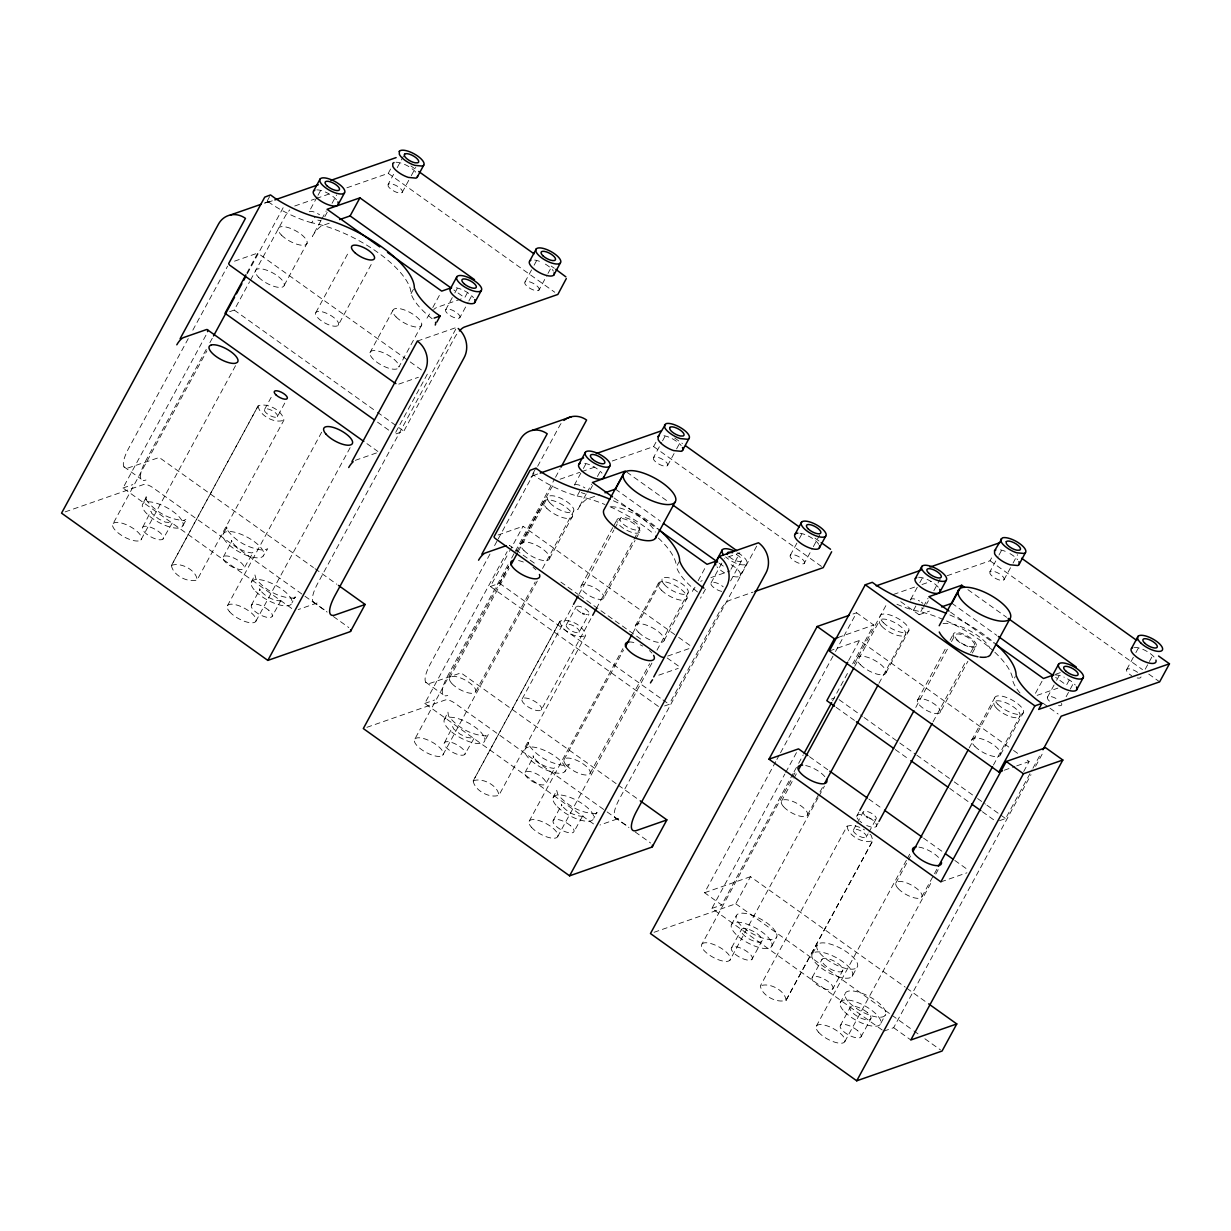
<?xml version="1.0" encoding="UTF-8"?>
<svg xmlns="http://www.w3.org/2000/svg" width="1231" height="1231" viewBox="0 0 1231 1231"><rect width="100%" height="100%" fill="white"/><g stroke="black" fill="none" stroke-linecap="round" stroke-linejoin="round"><path stroke-width="0.75" stroke-dasharray="5 3.75" d="M145.935 499.848L146.166 496.57M171.432 565.521C172.925 575.292 187.928 583.094 197.129 579.909L283.915 420.125C282.361 410.323 267.466 402.583 258.218 405.738L171.432 565.521L258.218 405.738M258.064 405.968C259.556 415.693 274.898 423.956 283.915 420.125M473.196 780.931C474.689 790.702 489.692 798.519 498.894 795.318L585.679 635.535C584.125 625.748 569.214 617.962 559.982 621.163L473.196 780.931L559.982 621.163M859.853 827.37L852.668 825.124L847.128 826.139L760.343 985.923C761.897 995.725 776.792 1003.465 786.04 1000.311L872.825 840.527L871.302 835.557M786.04 1000.311C785.286 990.509 769.267 982.061 760.343 985.923M388.134 184.373L388.15 186.112A8.109 2.985 28.5 0 0 398.813 192.928L401.46 192.898A8.109 2.985 28.5 0 0 397.921 186.558A8.109 2.985 28.5 0 0 388.134 184.373L393.581 174.34M653.476 457.578L653.492 459.301A8.109 2.985 28.5 0 0 664.155 466.118L666.802 466.103A8.109 2.985 28.5 0 0 663.263 459.763A8.109 2.985 28.5 0 0 653.476 457.578L661.647 442.529M989.924 571.769L989.939 573.492A8.109 2.985 28.5 0 0 1000.603 580.309L1003.25 580.293A8.109 2.985 28.5 0 0 999.695 573.954A8.109 2.985 28.5 0 0 989.924 571.769L998.095 556.72M171.555 565.414C180.465 561.828 196.452 570.091 197.129 579.909M473.304 780.839C482.275 777.223 498.124 785.547 498.894 795.318M847.128 826.139C847.897 835.911 863.747 844.235 872.702 840.619M146.104 497.462L142.534 504.325M188.251 338.602L128.716 448.238A29.467 8.694 -54.5 0 0 128.778 467.734L159.245 457.486L313.443 567.553M192.821 330.17L227.627 266.081M267.25 200.945L270.528 194.929M291.762 608.499L122.992 488.015L206.346 334.493M246.816 273.144L257.71 253.078L408.646 360.821M206.239 349.404L145.904 460.502A29.467 8.694 -54.5 0 0 145.966 480.013M209.886 342.664L212.64 337.617M247.369 273.651L284.838 204.623M235.521 365.699L140.919 539.947L139.303 540.794A16.203 5.97 28.5 0 1 120.9 534.946A16.203 5.97 28.5 0 1 113.221 523.421L206.916 350.85M229.628 311.674L234.213 310.074L249.601 281.745M250.509 280.083L284.884 216.764A11.048 3.262 -54.5 0 1 289.793 209.87M317.106 196.96L308.935 212.009A8.109 2.985 28.5 0 1 319.568 214.763M318.013 195.283L321.645 188.589M142.873 526.991L150.905 511.234L151.936 513.589L158.599 518.913L165.339 522.129L172.371 522.775L162.954 539.07A11.787 4.339 28.5 0 1 145.043 532.7A11.787 4.339 28.5 0 1 150.751 527.314A11.787 4.339 28.5 0 1 162.954 539.07M432.173 318.752A58.349 21.481 28.5 0 1 411.046 293.64A73.675 27.128 28.5 0 0 311.797 222.796L315.074 216.779M284.253 285.269L307.135 243.123M320.86 220.795L312.382 236.398A11.048 3.262 -54.5 0 1 322.214 225.642L329.185 223.211M321.753 219.149L326.2 210.947M324.799 216.702L327.523 211.686M332.062 203.315L336.602 194.96M182.927 525.622L186.727 518.882L183.727 520.544L184.512 520.498C169.463 519.805 156.091 512.358 146.689 500.555L145.812 498.155L145.997 498.986M346.88 187.804L388.242 173.371L390.966 168.355M315.921 312.382L349.189 251.124M264.603 409.4L272.636 394.612M397.213 167.647L403.568 155.952M277.375 416.709A7.371 2.708 28.5 0 0 269.266 409.338A7.371 2.708 28.5 0 0 266.342 413.093A7.371 2.708 28.5 0 0 277.375 416.709L285.392 401.921M402.183 192.421L410.354 177.372M411.262 175.694L415.801 167.324M223.627 533.331L227.212 526.468L226.535 528.607L226.396 526.868L227.15 529.745L226.735 529.053C235.213 541.471 248.847 548.503 263.803 550.288L267.727 548.718L263.203 556.012A22.835 8.402 28.5 0 1 228.981 544.81A22.835 8.402 28.5 0 1 238.06 533.192A22.835 8.402 28.5 0 1 263.203 556.012M338.233 325.23A12.895 4.739 28.5 0 0 324.122 312.351A12.895 4.739 28.5 0 0 318.891 318.844A12.895 4.739 28.5 0 0 338.233 325.23L372.393 262.311M223.38 556.904L231.874 541.009L231.536 542.117L231.397 540.378L231.813 541.948L231.413 541.24C236.29 548.195 243.399 551.873 251.924 552.934L253.263 552.257L243.846 568.568A11.787 4.339 28.5 0 1 226.196 562.844A11.787 4.339 28.5 0 1 230.797 556.797A11.787 4.339 28.5 0 1 243.846 568.568M227.412 605.775L322.03 431.512M369.931 352.728L392.812 310.581M251.232 582.509L254.879 574.769L256.048 579.047C265.419 590.157 278.837 598.02 294.163 598.112L292.593 598.435L295.194 597.42L293.963 598.666L295.225 596.85L291.947 602.867M411.046 293.64L414.324 287.623M251.401 605.19L259.879 589.295L259.741 590.511L259.618 588.803L260.249 590.449L259.849 589.787C265.173 596.481 272.174 600.343 280.699 600.928L279.914 600.974L281.545 600.543L280.037 601.374L280.883 600.543L272.174 616.316M255.91 621.224L350.527 446.961M421.741 324.938L398.859 367.069A16.203 5.97 28.5 0 0 379.563 351.435A16.203 5.97 28.5 0 0 374.024 359.883A16.203 5.97 28.5 0 0 397.998 368.377M432.789 307.535L440.806 292.747M445.745 309.673L453.916 294.609M454.824 292.947L458.455 286.254M467.38 292.793L464.718 297.717L453.87 289.977M427.326 374.162L394.628 434.358L403.83 431.158L454.501 337.833A11.048 3.262 -54.5 0 1 457.609 333.093M459.794 317.706A8.109 2.985 28.5 0 0 450.869 309.612A8.109 2.985 28.5 0 0 447.653 313.736A8.109 2.985 28.5 0 0 459.794 317.706L467.965 302.657M468.873 300.98L472.504 294.301M525.006 281.961L533.192 266.912M534.1 265.234L537.732 258.541M538.916 290.162A8.109 2.985 28.5 0 0 530.315 282.068A8.109 2.985 28.5 0 0 526.668 285.946A8.109 2.985 28.5 0 0 538.916 290.162L547.087 275.113M547.995 273.436L551.626 266.742M532.608 474.15L535.054 469.627M490 554.027L430.481 663.647A29.467 8.694 -54.5 0 0 430.527 683.159L461.01 672.895L616.777 784.085M494.585 545.595L497.339 540.532M498.247 538.839L536.716 467.995M537.624 466.318L559.597 425.834A22.112 19.496 70.8 0 1 561.567 422.879M593.527 823.924L424.757 703.44L507.187 551.596M658.431 706.456L490.369 586.479L508.541 553.042M509.449 551.365L523.067 526.283L677.112 636.242M508.003 564.814L447.669 675.927A29.467 8.694 -54.5 0 0 447.73 695.423M511.65 558.089L514.389 553.042M515.312 551.35L554.612 478.967M555.52 477.289L560.09 468.873M537.285 581.109L442.668 755.372L441.067 756.219A16.203 5.97 28.5 0 1 422.664 750.356A16.203 5.97 28.5 0 1 414.97 738.846L508.68 566.26M520.682 544.117L543.563 501.971M490.369 586.479L499.555 583.279L508.618 566.614M516.758 551.611L550.226 489.953A11.048 3.262 -54.5 0 1 555.135 483.075M449.561 677.973L509.142 568.26M518.297 551.38L547.626 497.37M444.283 719.75L447.93 711.98L448.453 715.98C457.855 727.767 471.227 735.23 486.276 735.923L485.476 735.953L488.476 734.292L484.675 741.031M574.292 485.199L582.463 470.15M583.371 468.488L587.002 461.794M530.961 477.151A3.678 3.216 73.4 0 1 535.423 476.212L537.147 477.474A58.349 21.481 28.5 0 0 577.154 496.001L580.417 489.969M444.637 742.416L452.669 726.644L453.7 729.014L460.363 734.322L467.088 737.538L474.12 738.2L464.718 754.495A11.787 4.339 28.5 0 1 446.807 748.125A11.787 4.339 28.5 0 1 452.516 742.739A11.787 4.339 28.5 0 1 464.718 754.495M475.643 691.684L535.208 581.955M542.548 568.46L573.708 511.065M549.595 558.474L572.477 516.328M586.202 494L577.739 509.588A11.048 3.262 -54.5 0 1 587.556 498.847L599.774 494.585M587.095 492.354L591.557 484.137M590.141 489.907L592.865 484.891M597.404 476.52L601.036 469.827M612.222 461.01L653.599 446.576L656.323 441.56M581.278 585.587L612.73 527.637M613.638 525.976L617.223 519.359M522.221 698.869L572.63 606.021M579.047 594.204L613.869 530.053M614.777 528.376L620.286 518.251M662.555 440.852L666.186 434.158M566.368 624.809L576.17 606.745M667.525 465.61L675.696 450.561M676.604 448.9L680.235 442.206M579.139 632.119A7.371 2.708 28.5 0 0 571.015 624.763A7.371 2.708 28.5 0 0 568.091 628.518A7.371 2.708 28.5 0 0 579.139 632.119L588.941 614.054M541.363 709.825A11.048 4.062 28.5 0 0 529.192 698.793A11.048 4.062 28.5 0 0 524.806 704.409A11.048 4.062 28.5 0 0 541.363 709.825L591.772 616.993M596.358 608.545L639.443 529.207A11.048 4.062 28.5 0 0 627.256 518.174A11.048 4.062 28.5 0 0 622.886 523.79A11.048 4.062 28.5 0 0 639.443 529.207M603.575 598.42A12.895 4.739 28.5 0 0 589.464 585.556A12.895 4.739 28.5 0 0 584.233 592.034A12.895 4.739 28.5 0 0 603.575 598.42L635.042 540.471M635.935 538.824L639.535 532.192A12.895 4.739 28.5 0 0 625.425 519.328A12.895 4.739 28.5 0 0 620.193 525.822A12.895 4.739 28.5 0 0 639.535 532.192M525.391 748.756L528.976 741.893L528.284 744.032L528.161 742.293L528.899 745.17L528.499 744.478C536.978 756.896 550.611 763.928 565.568 765.697L569.491 764.143L564.967 771.422A22.835 8.402 28.5 0 1 530.746 760.235A22.835 8.402 28.5 0 1 539.824 748.617A22.835 8.402 28.5 0 1 564.967 771.422M525.145 772.314L533.639 756.419L533.285 757.542L533.161 755.803L533.577 757.357L533.177 756.665C538.055 763.62 545.164 767.282 553.673 768.359L555.027 767.667L545.595 783.978A11.787 4.339 28.5 0 1 527.961 778.254A11.787 4.339 28.5 0 1 532.561 772.206A11.787 4.339 28.5 0 1 545.595 783.978M529.176 821.2L622.871 648.614M635.288 625.933L658.17 583.786M564.029 759.696L623.594 649.968M632.765 633.088L662.093 579.078M697.515 591.957A58.349 21.481 28.5 0 1 676.388 566.845L679.666 560.828M552.996 797.934L556.643 790.179L557.812 794.472C567.183 805.582 580.601 813.429 595.927 813.537L594.342 813.86L596.958 812.845L595.727 814.091L596.973 812.275L593.711 818.292M553.15 820.615L561.644 804.72L561.505 805.936L561.367 804.228L562.013 805.859L561.613 805.197C566.937 811.906 573.938 815.768 582.463 816.353L583.309 815.968L581.663 816.384L582.648 815.968L573.938 831.741M590.095 773.391L649.676 663.663M657 650.168L688.16 592.773M557.674 836.634L652.292 662.386M664.201 640.274L687.083 598.128M698.131 580.724L706.148 565.952M705.486 589.203L700.901 597.389A3.678 3.278 67.9 0 1 700.577 598.235M711.087 582.863L721.997 562.798M730.952 569.276L739.862 552.857L724.32 558.289M730.583 580.878L741.477 560.813M664.571 705.963L669.172 704.363L719.843 611.038A11.048 3.262 -54.5 0 1 729.66 600.297L753.049 592.126M740.093 575.8L746.632 563.752M756.68 546.133L619.578 798.642A29.467 8.694 -54.5 0 0 619.624 818.138L599.928 825.016M790.364 555.166L798.534 540.101M799.442 538.439L803.074 531.746M804.258 563.367A8.109 2.985 28.5 0 0 795.657 555.273A8.109 2.985 28.5 0 0 792.01 559.151A8.109 2.985 28.5 0 0 804.258 563.367L812.445 548.318M813.352 546.641L819.708 534.931M793.164 773.437L721.735 904.985L704.547 892.721L775.976 761.173M776.884 759.481L779.638 754.418M780.546 752.741L834.572 653.23M835.495 651.553L856.561 612.761L873.748 625.025L852.683 663.817M882.227 1030.024L711.887 908.416L784.839 774.068M785.747 772.391L796.688 752.233M848.605 660.539L859.5 640.474L1011.99 749.325M794.072 771.76L797.734 765.005M798.657 763.328L803.228 754.895M832.541 700.916L848.097 672.249M818.061 797.826L729.814 960.349L728.213 961.196A16.203 5.97 28.5 0 1 709.81 955.333A16.203 5.97 28.5 0 1 702.116 943.823L795.826 771.252M854.222 663.909L886.105 605.19M781.408 801.319L796.996 772.622M854.729 666.263L879.473 620.701M654.092 932.282L735.784 903.785L750.495 876.687L905.2 987.124M731.429 924.727L736.338 915.695M910.725 599.389L918.895 584.34M919.803 582.678L923.435 575.985M896.922 604.236A58.349 21.481 28.5 0 0 913.587 610.191L916.849 604.159M731.783 947.393L741.585 929.328M807.49 815.014L823.062 786.317M878.965 683.343L905.554 634.396M818.969 796.149L824.431 786.101M886.043 672.665L908.924 630.518M900.738 601.667L919.08 614.746L922.65 608.191M923.542 606.544L927.989 598.328M926.589 604.098L928.405 600.743M933.852 590.711L940.207 579.001M751.864 959.472A11.787 4.339 28.5 0 0 739.662 947.716A11.787 4.339 28.5 0 0 733.938 953.102A11.787 4.339 28.5 0 0 751.864 959.472L761.666 941.423A11.787 4.339 28.5 0 0 749.464 929.651A11.787 4.339 28.5 0 0 743.755 935.052A11.787 4.339 28.5 0 0 761.666 941.423M771.822 946.024L776.73 936.991M947.07 575.754L990.032 560.767L992.709 555.843M917.711 699.777L946.47 646.798M950.07 640.166L953.671 633.55M857.099 815.476L858.93 812.091M915.756 707.44L947.824 648.352M951.501 641.613L955.164 634.857M999.003 555.043L1002.634 548.349M853.514 829.786L856.191 824.862M857.068 823.231L863.316 811.737A7.371 2.708 28.5 0 1 870.825 812.906A7.371 2.708 28.5 0 1 876.287 818.615A7.371 2.708 28.5 0 1 869.717 818.43M1003.957 579.801L1012.144 564.752M1013.051 563.09L1017.591 554.719M866.27 837.095A7.371 2.708 28.5 0 0 858.161 829.74A7.371 2.708 28.5 0 0 855.237 833.495A7.371 2.708 28.5 0 0 866.27 837.095L868.055 833.818M868.948 832.171L876.087 819.046M876.241 826.432L878.088 823.062M933.067 721.781L966.073 661.016M970.644 652.568L974.321 645.813A11.048 4.062 28.5 0 0 962.15 634.781A11.048 4.062 28.5 0 0 957.764 640.412A11.048 4.062 28.5 0 0 974.321 645.813M940.022 712.611A12.895 4.739 28.5 0 0 925.912 699.747A12.895 4.739 28.5 0 0 920.665 706.225A12.895 4.739 28.5 0 0 940.022 712.611L967.889 661.293M972.382 653.015L975.968 646.383A12.895 4.739 28.5 0 0 961.857 633.519A12.895 4.739 28.5 0 0 956.625 640.012A12.895 4.739 28.5 0 0 975.968 646.383M786.194 1000.064L872.825 840.527M812.537 953.733L817.446 944.7M812.291 977.306L822.093 959.241M832.741 988.97A11.787 4.339 28.5 0 0 819.708 977.199A11.787 4.339 28.5 0 0 815.107 983.246A11.787 4.339 28.5 0 0 832.741 988.97L842.558 970.905A11.787 4.339 28.5 0 0 829.509 959.134A11.787 4.339 28.5 0 0 824.908 965.181A11.787 4.339 28.5 0 0 842.558 970.905M816.322 1026.177L906.385 860.3M907.293 858.623L910.925 851.914M971.721 740.123L994.602 697.977M895.86 883.027L910.525 856.007M969.182 747.971L993.94 702.409M852.114 976.398A22.835 8.402 28.5 0 0 826.97 953.594A22.835 8.402 28.5 0 0 817.892 965.212A22.835 8.402 28.5 0 0 852.114 976.398L857.022 967.381A22.835 8.402 28.5 0 0 831.879 944.562A22.835 8.402 28.5 0 0 822.8 956.179A22.835 8.402 28.5 0 0 857.022 967.381M1020.007 693.022A58.349 21.481 28.5 0 1 1012.836 681.035L1015.283 676.527M840.142 1002.911L845.051 993.879M840.296 1025.592L850.098 1007.527M921.942 896.722L937.514 868.024M993.432 765.051L1020.007 716.103M1000.634 754.465L1023.515 712.318M844.82 1041.626L932.159 880.765M935.791 874.072L939.438 867.363M1035.456 693.284L1042.595 680.143M861.085 1036.717L870.886 1018.653M1047.535 697.054L1055.706 682.005M1056.613 680.343L1060.245 673.649M880.857 1023.269L885.751 1014.236M1069.17 680.189L1066.492 685.113L1055.659 677.373M1023.669 771.575L1029.116 761.543L1024.438 758.219M1066.123 696.746L1074.294 681.682M999.48 820.692L1005.604 818.553L1032.024 769.883M1032.947 768.206L1041.134 753.11M883.796 1031.132L893.644 1027.7L1030.993 774.73M1035.579 766.298L1043.811 751.11M1126.796 669.356L1134.967 654.307M1135.874 652.63L1139.506 645.936M1145.245 669.187L1153.416 654.138M559.936 621.286C560.967 630.995 576.724 639.397 585.679 635.535M113.221 523.421L114.822 522.575A16.203 5.97 28.5 0 1 133.225 528.438A16.203 5.97 28.5 0 1 140.919 539.947M414.97 738.846L416.586 738A16.203 5.97 28.5 0 1 434.989 743.863A16.203 5.97 28.5 0 1 442.668 755.372M702.116 943.823L703.732 942.977A16.203 5.97 28.5 0 1 722.12 948.839A16.203 5.97 28.5 0 1 729.814 960.349M264.434 203.115L269.804 201.238M267.604 202.438L273.036 200.545M294.717 206.008L314.505 199.114M316.29 198.483L328.892 194.083M234.521 261.172L257.71 253.078M461.225 298.933L436.82 307.458A11.048 3.262 -54.5 0 0 433.697 309.52M417.355 341.079L456.747 327.338L317.813 583.217A29.467 8.694 -54.5 0 0 317.86 602.728L298.179 609.591M398.767 384.118L418.402 377.271M122.992 488.015L132.84 484.583M65.12 511.896L143.596 484.522A7.371 2.708 28.5 0 1 152.613 487.476L327.169 612.084M355.267 460.348L376.471 452.946M532.946 475.628L538.378 473.735M560.059 479.213L579.847 472.304M581.648 471.673L596.035 466.657M498.078 534.993L523.067 526.283M710.887 577.616L730.06 570.922M424.757 703.44L434.589 700.008M366.884 727.321L445.36 699.947A7.371 2.708 28.5 0 1 454.377 702.886L605.56 810.814M667.694 656.077L689.098 648.599M658.785 675.157L678.235 668.371M893.367 594.496L914.848 587.002M922.004 584.51L930.959 581.386M852.975 614.007L856.561 612.761M837.942 637.52L873.748 625.025M919.08 614.746L929.436 611.145M829.309 650.999L859.5 640.474M831.402 699.07L834.464 698.008M1055.582 674.28L1060.753 672.48M1037.133 695.361L1057.86 688.129M1004.25 770.221L1014.898 766.498M1016.683 765.882L1029.116 761.543M704.547 892.721L750.495 876.687M711.887 908.416L721.735 904.985M940.884 881.888L966.951 872.81M863.27 829.125L864.547 829.94M990.032 560.767L1142.522 669.633M1148.754 674.08L1159.648 681.851M410.908 165.923L417.155 170.37M551.165 266.05L554.289 268.281M388.242 173.371L554.75 292.239M967.905 589.664L1006.619 617.3M951.902 603.298L996.802 635.365M950.563 612.176L993.925 643.121M674.711 438.021L682.497 443.575M814.953 538.132L819.631 541.471M1042.842 703.101L1058.121 714.011M653.599 446.576L821.646 566.552M626.81 472.15L668.633 502.002M1013.544 750.433L1018.222 753.772M615.454 489.107L660.37 521.175M719.212 563.183L725.413 567.599M614.131 497.986L657.492 528.93M410.215 361.929L424.218 371.931M839.111 699.685L862.454 716.35M864.008 717.458L898.245 741.908M899.799 743.016L915.356 754.126M916.91 755.234L952.702 780.777M954.256 781.885L976.045 797.442M977.599 798.55L985.385 804.105M986.939 805.212L1005.604 818.553M836.141 707.333L854.822 720.674M895.276 749.556L909.278 759.542M949.732 788.425L969.966 802.874M982.415 811.752L994.863 820.646M234.213 310.074L375.809 411.154M377.378 412.277L403.83 431.158M377.517 422.141L389.965 431.035M678.666 637.366L692.668 647.352M809.459 756.68L828.217 770.067M868.84 799.073L882.904 809.121M923.542 838.126L943.854 852.621M954.794 860.438L967.289 869.363M366.93 443.652L377.871 451.454M534.3 563.121L509.295 545.271A7.371 2.17 -54.5 0 1 509.465 545.995M560.874 582.094L578.062 594.358M579.616 595.481L642.136 640.105M667.14 657.954L679.635 666.879M499.555 583.279L661.386 698.808M662.955 699.916L669.172 704.363M906.77 988.247L927.081 1002.742M315.013 568.676L336.894 584.294M618.331 785.209L638.658 799.704M123.962 466.795L141.15 479.074M313.059 601.79L327.123 611.822M425.726 682.22L442.914 694.484M614.808 817.199L628.872 827.247M333.401 616.531L347.434 626.548A7.371 2.708 28.5 0 1 348.804 627.641M607.114 811.921L628.933 827.494M635.165 831.956L649.199 841.958A7.371 2.708 28.5 0 1 650.568 843.066M735.784 903.785L890.49 1014.221M892.06 1015.344L912.371 1029.839M913.941 1030.963L918.634 1034.302M924.881 1038.764L940.499 1049.92M893.644 1027.7L910.832 1039.98M1137.582 672.357L1137.367 672.188A8.109 2.985 28.5 0 0 1127.073 669.125A8.109 2.985 28.5 0 0 1131.658 675.696M870.04 834.233L870.948 835.126M265.05 203.038A22.112 19.496 70.8 0 1 273.205 200.853M534.639 260.049A14.003 5.155 28.5 0 1 542.64 262.649M545.395 264.126A14.003 5.155 28.5 0 1 553.427 271.128M316.829 189.866A14.049 5.17 28.5 0 1 336.648 199.976M456.239 287.777A14.049 5.17 28.5 0 1 473.458 297.64M396.028 162.23A14.049 5.17 28.5 0 1 415.847 172.34M311.797 222.796A58.349 21.481 28.5 0 1 271.789 204.269L270.066 203.007A3.678 3.216 73.4 0 0 265.619 203.961M426.988 318.198A11.048 3.262 -54.5 0 1 430.096 313.459M321.122 220.703A8.109 2.985 28.5 0 1 317.86 220.103M628.918 641.982A16.203 5.97 28.5 0 1 635.165 642.89M640.151 644.782A16.203 5.97 28.5 0 1 642.674 646.044M649.429 650.614A16.203 5.97 28.5 0 1 651.922 653.045M518.574 560.567A16.203 5.97 28.5 0 1 525.914 563.136M533.085 567.414A16.203 5.97 28.5 0 1 535.977 569.845M580.863 612.561A7.371 2.708 28.5 0 1 576.831 606.314A7.371 2.708 28.5 0 1 587.218 610.361A7.371 2.708 28.5 0 1 585.879 614.515M731.137 564.706A14.049 5.17 28.5 0 1 740.508 574.492A14.049 5.17 28.5 0 1 731.229 575.893M724.705 572.954A14.049 5.17 28.5 0 1 717.042 566.814M737.677 552.657A14.049 5.17 28.5 0 1 745.386 564.583A14.049 5.17 28.5 0 1 725.582 556.874M799.996 533.254A14.003 5.155 28.5 0 1 818.769 544.333M584.787 463.318A14.049 5.17 28.5 0 1 602.005 473.166M584.956 493.754A8.109 2.985 28.5 0 1 581.34 492.569M575 484.722A8.109 2.985 28.5 0 1 584.925 487.968M736.323 554.412A8.109 2.985 28.5 0 1 740.77 561.29A8.109 2.985 28.5 0 1 729.337 556.843M663.971 435.682A14.049 5.17 28.5 0 1 681.189 445.545M577.154 496.001A73.675 27.128 28.5 0 1 604.975 504.541M610.13 506.772A73.675 27.128 28.5 0 1 654.4 534.469M658.385 538.055A73.675 27.128 28.5 0 1 676.388 566.845M613.407 500.755A73.675 27.128 28.5 0 1 660.17 530.653M692.33 591.403A11.048 3.262 -54.5 0 1 695.453 586.664M700.716 581.401A11.048 3.262 -54.5 0 1 702.162 580.663M721.766 591.419A8.109 2.985 28.5 0 1 712.18 586.125A8.109 2.985 28.5 0 1 713.426 582.232A8.109 2.985 28.5 0 1 723.228 586.833M611.115 506.741A29.467 10.848 28.5 0 1 655.354 532.054M943.054 623.64A29.467 10.848 28.5 0 1 969.228 630.441A29.467 10.848 28.5 0 1 990.232 648.66M869.209 817.707A11.048 4.062 28.5 0 1 876.503 825.97A11.048 4.062 28.5 0 1 866.701 825.509M861.746 822.677A11.048 4.062 28.5 0 1 859.7 821.031M858.115 819.369A11.048 4.062 28.5 0 1 857.115 817.83M856.761 816.507A11.048 4.062 28.5 0 1 864.07 815.399M918.911 847.113A16.203 5.97 28.5 0 1 939.068 858.038M805.705 765.544A16.203 5.97 28.5 0 1 825.293 777.238M865.054 815.43A7.371 2.708 28.5 0 1 863.1 812.414M1141.014 676.835A8.109 2.985 28.5 0 1 1137.182 677.942M1134.305 647.337A14.003 5.155 28.5 0 1 1155.217 658.523M1000.418 549.872A14.049 5.17 28.5 0 1 1006.712 551.934M1009.959 553.596A14.049 5.17 28.5 0 1 1017.637 559.736M918.618 577.262A14.049 5.17 28.5 0 1 938.437 587.372M1055.429 674.927A14.049 5.17 28.5 0 1 1064.323 677.235M1067.585 678.897A14.049 5.17 28.5 0 1 1075.248 685.021M924.05 607.914A8.109 2.985 28.5 0 1 921.404 607.945M910.478 600.143A8.109 2.985 28.5 0 1 919.603 601.036M921.357 602.159A8.109 2.985 28.5 0 1 922.865 603.359M1061.568 703.378A8.109 2.985 28.5 0 1 1058.214 705.609M1049.443 701.131A8.109 2.985 28.5 0 1 1048.781 696.454A8.109 2.985 28.5 0 1 1058.168 699.824M913.587 610.191A73.675 27.128 28.5 0 1 943.131 619.47M946.577 620.963A73.675 27.128 28.5 0 1 993.34 650.86M994.833 652.245A73.675 27.128 28.5 0 1 1012.836 681.035M949.84 614.946A73.675 27.128 28.5 0 1 996.602 644.844M867.332 1012.498L865.024 1010.759A11.787 4.339 28.5 0 0 849.929 1008.297A11.787 4.339 28.5 0 0 864.901 1019.483A11.787 4.339 28.5 0 0 867.332 1012.498M857.53 1030.547L855.222 1028.824A11.787 4.339 28.5 0 0 840.127 1026.362A11.787 4.339 28.5 0 0 855.099 1037.548A11.787 4.339 28.5 0 0 857.53 1030.547M570.384 825.57L568.076 823.831A11.787 4.339 28.5 0 0 552.981 821.369A11.787 4.339 28.5 0 0 567.953 832.556A11.787 4.339 28.5 0 0 570.384 825.57M268.635 610.145L266.311 608.422A11.787 4.339 28.5 0 0 251.216 605.96A11.787 4.339 28.5 0 0 266.188 617.146A11.787 4.339 28.5 0 0 268.635 610.145M775.745 931.805L773.176 928.389A22.835 8.402 28.5 0 0 739.646 913.417A22.835 8.402 28.5 0 0 751.433 933.129A22.835 8.402 28.5 0 0 776.899 934.621L775.745 931.805M770.837 940.838L768.267 937.422A22.835 8.402 28.5 0 0 734.738 922.45A22.835 8.402 28.5 0 0 746.54 942.161A22.835 8.402 28.5 0 0 772.006 943.654L770.837 940.838M483.691 735.861L481.121 732.445A22.835 8.402 28.5 0 0 447.592 717.473A22.835 8.402 28.5 0 0 459.394 737.184A22.835 8.402 28.5 0 0 484.86 738.677L483.691 735.861M181.942 520.436L179.372 517.02A22.835 8.402 28.5 0 0 145.827 502.048A22.835 8.402 28.5 0 0 157.63 521.759A22.835 8.402 28.5 0 0 183.096 523.252L181.942 520.436M255.663 591.403A22.835 8.402 28.5 0 0 290.701 604.683A22.835 8.402 28.5 0 0 268.42 581.986A22.835 8.402 28.5 0 0 255.663 591.403M229.597 611.761A16.203 5.97 28.5 0 0 254.694 622.317A16.203 5.97 28.5 0 0 240.691 606.421A16.203 5.97 28.5 0 0 229.597 611.761M258.572 277.252A16.203 5.97 28.5 0 0 283.392 286.577A16.203 5.97 28.5 0 0 267.419 270.451A16.203 5.97 28.5 0 0 258.572 277.252M281.453 235.106A16.203 5.97 28.5 0 0 306.273 244.43A16.203 5.97 28.5 0 0 290.301 228.304A16.203 5.97 28.5 0 0 281.453 235.106M396.059 316.921A16.203 5.97 28.5 0 0 420.879 326.23A16.203 5.97 28.5 0 0 404.891 310.12A16.203 5.97 28.5 0 0 396.059 316.921M557.428 806.813A22.835 8.402 28.5 0 0 592.45 820.108A22.835 8.402 28.5 0 0 570.184 797.411A22.835 8.402 28.5 0 0 557.428 806.813M531.361 827.17A16.203 5.97 28.5 0 0 556.458 837.742A16.203 5.97 28.5 0 0 542.456 821.831A16.203 5.97 28.5 0 0 531.361 827.17M523.914 550.457A16.203 5.97 28.5 0 0 548.749 559.766A16.203 5.97 28.5 0 0 532.761 543.656A16.203 5.97 28.5 0 0 523.914 550.457M638.52 632.272A16.203 5.97 28.5 0 0 663.34 641.582A16.203 5.97 28.5 0 0 647.368 625.456A16.203 5.97 28.5 0 0 638.52 632.272M546.795 508.311A16.203 5.97 28.5 0 0 571.63 517.635A16.203 5.97 28.5 0 0 555.643 501.509A16.203 5.97 28.5 0 0 546.795 508.311M661.401 590.126A16.203 5.97 28.5 0 0 686.221 599.435A16.203 5.97 28.5 0 0 670.249 583.325A16.203 5.97 28.5 0 0 661.401 590.126M566.352 765.251A14.741 5.432 28.5 0 0 589.11 774.453A14.741 5.432 28.5 0 0 575.723 759.912A14.741 5.432 28.5 0 0 566.352 765.251M664.417 584.633A14.741 5.432 28.5 0 0 687.175 593.834A14.741 5.432 28.5 0 0 673.788 579.293A14.741 5.432 28.5 0 0 664.417 584.633M451.885 683.544A14.741 5.432 28.5 0 0 474.643 692.745A14.741 5.432 28.5 0 0 461.271 678.204A14.741 5.432 28.5 0 0 451.885 683.544M549.965 502.925A14.741 5.432 28.5 0 0 572.723 512.127A14.741 5.432 28.5 0 0 559.336 497.586A14.741 5.432 28.5 0 0 549.965 502.925M898.199 888.582A14.741 5.432 28.5 0 0 920.957 897.784A14.741 5.432 28.5 0 0 907.57 883.243A14.741 5.432 28.5 0 0 898.199 888.582M996.264 707.963A14.741 5.432 28.5 0 0 1019.022 717.165A14.741 5.432 28.5 0 0 1005.635 702.624A14.741 5.432 28.5 0 0 996.264 707.963M783.732 806.874A14.741 5.432 28.5 0 0 806.49 816.076A14.741 5.432 28.5 0 0 793.103 801.535A14.741 5.432 28.5 0 0 783.732 806.874M881.796 626.256A14.741 5.432 28.5 0 0 904.554 635.458A14.741 5.432 28.5 0 0 891.182 620.916A14.741 5.432 28.5 0 0 881.796 626.256M818.492 1032.163A16.203 5.97 28.5 0 0 843.604 1042.719A16.203 5.97 28.5 0 0 829.602 1026.823A16.203 5.97 28.5 0 0 818.492 1032.163M849.482 1002.773A22.835 8.402 28.5 0 0 884.504 1016.052A22.835 8.402 28.5 0 0 862.223 993.355A22.835 8.402 28.5 0 0 849.482 1002.773M844.574 1011.805A22.835 8.402 28.5 0 0 879.596 1025.084A22.835 8.402 28.5 0 0 857.315 1002.388A22.835 8.402 28.5 0 0 844.574 1011.805M860.361 664.648A16.203 5.97 28.5 0 0 885.181 673.957A16.203 5.97 28.5 0 0 869.194 657.846A16.203 5.97 28.5 0 0 860.361 664.648M974.952 746.463A16.203 5.97 28.5 0 0 999.787 755.772A16.203 5.97 28.5 0 0 983.8 739.646A16.203 5.97 28.5 0 0 974.952 746.463M883.243 622.501A16.203 5.97 28.5 0 0 908.063 631.826A16.203 5.97 28.5 0 0 892.09 615.7A16.203 5.97 28.5 0 0 883.243 622.501M997.849 704.317A16.203 5.97 28.5 0 0 1022.669 713.626A16.203 5.97 28.5 0 0 1006.681 697.515A16.203 5.97 28.5 0 0 997.849 704.317"/><path stroke-width="1.5" d="M664.632 424.557L664.694 427.526A14.049 5.17 28.5 0 0 680.143 438.559L687.775 439.298A14.049 5.17 28.5 0 0 683.113 429.311A14.049 5.17 28.5 0 0 665.925 423.695L658.093 436.59L658.154 439.559A14.049 5.17 28.5 0 0 673.619 450.592L681.235 451.331A14.049 5.17 28.5 0 0 682.466 447.515M1001.08 538.747L1001.142 541.717A14.049 5.17 28.5 0 0 1016.591 552.75L1024.207 553.488A14.049 5.17 28.5 0 0 1019.545 543.502A14.049 5.17 28.5 0 0 1002.357 537.885L994.54 550.78L994.602 553.75A14.049 5.17 28.5 0 0 1010.051 564.783L1017.683 565.521A14.049 5.17 28.5 0 0 1018.899 561.705M566.306 278.575L557.858 294.455L464.318 327.092A11.048 3.262 -54.5 0 0 459.409 330.954M831.648 551.78L823.2 567.66L754.849 591.511M180.08 338.787L245.461 218.364A22.112 19.496 70.8 0 0 218.456 224.165L61.55 513.142L267.835 660.401L349.881 631.78A7.371 2.708 28.5 0 0 350.527 629.78M245.908 274.821L225.027 313.29L374.409 419.925M213.548 335.94L234.567 297.21M236.398 293.855L241.876 283.745M243.707 280.376L245.538 277.021M313.597 190.99L320.137 178.957M337.94 204.931L344.48 192.898A14.049 5.17 28.5 0 0 329 178.864A14.049 5.17 28.5 0 0 323.43 186.004A14.049 5.17 28.5 0 0 344.48 192.898M339.648 219.564L350.112 215.917L359.914 197.852L474.52 279.652M417.14 177.31L423.679 165.262M351.974 461.502L417.355 341.079A22.112 19.496 70.8 0 1 424.741 371.423L267.835 660.401M450.408 288.654L456.947 276.621M436.867 322.03L440.129 315.998L435.435 312.736A58.349 21.481 28.5 0 1 414.324 287.623A73.675 27.128 28.5 0 0 315.074 216.779A58.349 21.481 28.5 0 1 275.067 198.253L270.528 194.929L264.742 197.129L228.828 263.249A3.678 1.354 28.5 0 0 229.705 265.111M474.751 302.595L481.29 290.562A14.049 5.17 28.5 0 0 465.81 276.529A14.049 5.17 28.5 0 0 460.24 283.669A14.049 5.17 28.5 0 0 481.29 290.562M529.761 260.91L536.301 248.877M350.543 631.349L365.13 604.452M553.781 275.082L560.32 263.034A14.003 5.155 28.5 0 0 545.441 249.062A14.003 5.155 28.5 0 0 539.163 255.771A14.003 5.155 28.5 0 0 560.32 263.034M481.844 554.196L547.21 433.789A22.112 19.496 70.8 0 0 520.221 439.575L363.314 728.567L569.599 875.826L651.645 847.205A7.371 2.708 28.5 0 0 652.292 845.189M561.013 467.18L586.602 420.048A22.112 19.496 70.8 0 0 563.998 420.402M510.973 564.891L517.389 553.073M578.939 464.195L585.479 452.146M603.282 478.136L609.822 466.087A14.049 5.17 28.5 0 0 594.358 452.069A14.049 5.17 28.5 0 0 588.772 459.209A14.049 5.17 28.5 0 0 609.822 466.087M623.932 472.981L604.329 509.111A29.467 10.848 28.5 0 0 626.502 534.223A29.467 10.848 28.5 0 0 656.277 535.608M573.538 604.329L578.124 595.896M592.696 615.3L596.358 608.545M682.482 450.5L689.021 438.467M655.4 538.347L675.003 502.217A29.467 10.848 28.5 0 0 642.551 472.796A29.467 10.848 28.5 0 0 630.857 487.784A29.467 10.848 28.5 0 0 675.003 502.217M625.425 646.598L631.842 634.781M715.75 561.859L722.289 549.811M653.738 676.912L719.119 556.504L758.496 542.763A22.112 19.496 70.8 0 1 765.882 573.092L636.766 810.906A29.467 8.694 -54.5 0 0 636.812 830.417L666.356 820.108M569.599 875.826L726.505 586.833A22.112 19.496 70.8 0 0 719.119 556.504M795.103 534.116L801.643 522.067M652.292 846.759L666.894 819.877M819.123 548.287L825.662 536.239A14.003 5.155 28.5 0 0 810.798 522.267A14.003 5.155 28.5 0 0 804.505 528.961A14.003 5.155 28.5 0 0 825.662 536.239M849.39 615.254L817.169 626.502L650.46 933.544L856.73 1080.803L942.069 1051.043L956.779 1023.946L928.651 1003.865M956.779 1023.946L910.832 1039.98L1062.83 760.019L1045.642 747.74L1006.266 761.481L940.884 881.888L768.975 759.188L834.356 638.766L837.942 637.52M946.408 613.438A73.675 27.128 28.5 0 0 916.849 604.159A58.349 21.481 28.5 0 1 876.857 585.648L872.302 582.325L865.27 584.771L829.309 650.999L998.91 772.083L1002.465 770.837M847.697 662.216L826.817 700.67L834.587 706.225M804.151 753.203L831.617 702.609M798.827 769.237L853.806 667.956M915.372 578.385L921.911 566.337M824.893 782.947L878.057 685.036M939.73 592.326L946.27 580.278A14.049 5.17 28.5 0 0 930.79 566.26A14.049 5.17 28.5 0 0 925.22 573.4A14.049 5.17 28.5 0 0 946.27 580.278M939.207 625.717L958.811 589.587M964.796 587.449L961.703 585.248L951.902 603.298L941.53 606.914M859.838 810.413L913.925 710.81M878.996 821.369L932.159 723.474M1018.929 564.69L1025.454 552.657M1009.897 618.839A29.467 10.848 28.5 0 1 965.735 604.406A29.467 10.848 28.5 0 1 977.429 589.403A29.467 10.848 28.5 0 1 1009.897 618.839L990.278 654.954A29.467 10.848 28.5 0 1 987.662 656.692M913.279 850.944L968.274 749.664M938.437 866.332L992.509 766.744M998.91 772.083L1034.871 705.855L1041.918 703.393L1037.225 700.131A58.349 21.481 28.5 0 1 1016.098 675.019A73.675 27.128 28.5 0 0 996.602 644.844M1052.182 676.05L1058.722 664.001M1041.918 703.393L1038.656 709.425L1169.45 663.786L1158.556 656.015M856.73 1080.803L1023.453 773.76L1062.83 760.019M1042.965 749.756L1061.184 716.196L1159.648 681.851L1169.45 663.786M1076.54 689.991L1083.08 677.942A14.049 5.17 28.5 0 0 1067.6 663.924A14.049 5.17 28.5 0 0 1062.03 671.064A14.049 5.17 28.5 0 0 1083.08 677.942M1131.551 648.306L1138.09 636.273M394.043 162.538L392.751 163.384L392.812 166.37A14.049 5.17 28.5 0 0 408.261 177.387L415.893 178.141A14.049 5.17 28.5 0 0 417.555 176.002M658.093 436.59L659.385 435.728M994.54 550.78L995.817 549.934M513.019 560.382L511.404 561.244A16.203 5.97 28.5 0 0 519.097 572.754A16.203 5.97 28.5 0 0 537.501 578.616L539.101 577.754A16.203 5.97 28.5 0 0 539.44 574.477M230.428 214.979L260.864 204.361M274.836 199.914L318.29 184.758M330.954 180.326L396.12 157.599M359.914 197.852L327.092 209.301L379.748 246.892M450.331 288.1L441.698 291.116L387.503 252.417M440.129 315.998L434.158 318.075M532.192 430.404L571.569 416.663M540.194 473.104L583.632 457.947M596.312 453.531L661.478 430.804M604.99 492.769L615.454 489.107L625.271 471.058L592.45 482.506L612.576 496.878M506.326 545.656L485.122 553.058A7.371 2.17 -54.5 0 0 478.567 560.213M364.591 604.683L335.047 614.992A29.467 8.694 -54.5 0 1 335.001 595.496L464.118 357.682A22.112 19.496 70.8 0 0 458.194 328.477M717.411 560.69L707.04 564.306L659.031 530.038M876.21 585.833L921.003 570.215M929.959 567.091L999.834 542.702M961.703 585.248L928.882 596.696L949.024 611.068M768.975 759.188L798.519 748.879L807.89 755.572M1053.844 674.88L1043.488 678.496L995.479 644.228M703.917 588.11L700.778 585.941A58.349 21.481 28.5 0 1 679.666 560.828A73.675 27.128 28.5 0 0 660.17 530.653M1021.622 558.259L1136.767 640.459M418.709 171.494L534.023 253.817M555.843 269.389L565.86 276.852M1008.158 618.408L1076.309 667.048M998.356 636.473L1052.567 675.157M685.605 445.807L799.365 527.006M821.185 542.594L830.54 549.257M350.112 215.917L450.777 287.777M865.27 584.771L1034.871 705.855M673.28 505.325L736.769 550.657M817.169 626.502L834.356 638.766M1006.266 761.481L1023.453 773.76M663.463 523.39L717.673 562.075M230.382 265.65L394.259 382.641A3.678 1.354 28.5 0 0 395.92 383.595M856.376 721.781L893.721 748.448M910.832 760.666L948.178 787.317M971.521 803.981L980.861 810.644M829.771 771.191L867.286 797.965M884.473 810.229L921.973 837.003M945.423 853.745L953.225 859.315M207.531 329.862L363.807 441.421M495.739 538.855L659.616 655.846A3.678 1.354 28.5 0 0 663.601 657.4M338.463 585.402L365.022 604.375M640.212 800.827L666.787 819.8M176.802 344.803A7.371 2.17 -54.5 0 1 183.357 337.633L206.331 329.616A7.371 2.17 -54.5 0 1 207.547 331.647M348.712 467.518A7.371 2.17 -54.5 0 1 353.174 461.733M474.735 299.595A14.049 5.17 28.5 0 1 460.979 300.626A14.049 5.17 28.5 0 1 451.654 287.823M337.925 201.93A14.049 5.17 28.5 0 1 324.168 202.961A14.049 5.17 28.5 0 1 314.844 190.159M554.165 272.697A14.003 5.155 28.5 0 1 539.517 272.636A14.003 5.155 28.5 0 1 530.869 260.233M435.528 322.307A3.678 3.278 67.9 0 1 435.235 325.03M653.615 655.369A16.203 5.97 28.5 0 1 637.043 656.569A16.203 5.97 28.5 0 1 628.918 641.982M584.294 614.1A7.371 2.708 28.5 0 1 582.586 613.438M650.476 682.928A7.371 2.17 -54.5 0 1 652.538 679.774M723.582 554.781A14.049 5.17 28.5 0 1 723.536 548.98A14.049 5.17 28.5 0 1 734.415 550.996M727.444 554.489A8.109 2.985 28.5 0 1 732.553 552.719M603.713 476.828A14.049 5.17 28.5 0 1 587.895 475.289A14.049 5.17 28.5 0 1 580.186 463.364M715.765 564.86A14.049 5.17 28.5 0 1 716.996 561.028M819.507 545.902A14.003 5.155 28.5 0 1 803.489 545.071A14.003 5.155 28.5 0 1 797.873 533.146M495.047 538.301A3.678 1.354 28.5 0 1 494.185 536.454L530.084 470.334L535.87 468.134L540.409 471.458A58.349 21.481 28.5 0 0 580.417 489.969A73.675 27.128 28.5 0 1 609.961 499.247M986.431 657.031A29.467 10.848 28.5 0 1 979.953 657.092M978.03 656.8A29.467 10.848 28.5 0 1 939.253 632.011M941.5 862.392A16.203 5.97 28.5 0 1 922.342 860.5A16.203 5.97 28.5 0 1 916.064 846.974M802.597 765.143A16.203 5.97 28.5 0 0 800.165 765.374L798.55 766.221A16.203 5.97 28.5 0 0 806.243 777.73A16.203 5.97 28.5 0 0 824.647 783.593L826.247 782.747A16.203 5.97 28.5 0 0 826.586 779.454M868.009 817.553A7.371 2.708 28.5 0 1 866.424 816.538M1155.955 660.093A14.003 5.155 28.5 0 1 1141.291 660.031A14.003 5.155 28.5 0 1 1132.658 647.629M1076.51 686.99A14.049 5.17 28.5 0 1 1062.768 688.021A14.049 5.17 28.5 0 1 1053.428 675.219M939.699 589.326A14.049 5.17 28.5 0 1 925.958 590.357A14.049 5.17 28.5 0 1 916.633 577.554M399.29 151.351L399.352 154.321A14.049 5.17 28.5 0 0 414.801 165.354L422.433 166.093A14.049 5.17 28.5 0 0 417.755 156.106A14.049 5.17 28.5 0 0 400.567 150.49L399.29 151.351M404.476 154.275L404.491 155.998A8.109 2.985 28.5 0 0 415.155 162.815L417.801 162.8A8.109 2.985 28.5 0 0 414.262 156.46A8.109 2.985 28.5 0 0 404.476 154.275M669.818 427.48L669.833 429.204A8.109 2.985 28.5 0 0 680.497 436.02L683.159 435.989A8.109 2.985 28.5 0 0 679.604 429.665A8.109 2.985 28.5 0 0 669.818 427.48M1006.266 541.671L1006.281 543.394A8.109 2.985 28.5 0 0 1016.944 550.211L1019.591 550.18A8.109 2.985 28.5 0 0 1016.037 543.856A8.109 2.985 28.5 0 0 1006.266 541.671M211.255 344.972L209.655 345.819A16.203 5.97 28.5 0 0 217.333 357.329A16.203 5.97 28.5 0 0 235.736 363.191L237.352 362.345A16.203 5.97 28.5 0 0 229.658 350.835A16.203 5.97 28.5 0 0 211.255 344.972M326.03 434.143A16.203 5.97 28.5 0 0 351.127 444.714A16.203 5.97 28.5 0 0 337.125 428.803A16.203 5.97 28.5 0 0 326.03 434.143M276.144 395.028A7.371 2.708 28.5 0 0 287.177 398.644A7.371 2.708 28.5 0 0 279.068 391.289A7.371 2.708 28.5 0 0 276.144 395.028M543.009 255.848A8.109 2.985 28.5 0 0 555.258 260.064A8.109 2.985 28.5 0 0 546.656 251.97A8.109 2.985 28.5 0 0 543.009 255.848M327.184 185.973A8.109 2.985 28.5 0 0 339.325 189.943A8.109 2.985 28.5 0 0 330.4 181.849A8.109 2.985 28.5 0 0 327.184 185.973M463.995 283.638A8.109 2.985 28.5 0 0 476.135 287.608A8.109 2.985 28.5 0 0 467.211 279.514A8.109 2.985 28.5 0 0 463.995 283.638M354.836 252.617A12.895 4.739 28.5 0 0 374.193 259.002A12.895 4.739 28.5 0 0 360.083 246.123A12.895 4.739 28.5 0 0 354.836 252.617M808.367 529.053A8.109 2.985 28.5 0 0 820.615 533.254A8.109 2.985 28.5 0 0 811.998 525.175A8.109 2.985 28.5 0 0 808.367 529.053M592.526 459.178A8.109 2.985 28.5 0 0 604.667 463.148A8.109 2.985 28.5 0 0 595.742 455.055A8.109 2.985 28.5 0 0 592.526 459.178M1140.952 643.151A14.003 5.155 28.5 0 0 1162.11 650.43A14.003 5.155 28.5 0 0 1147.23 636.458A14.003 5.155 28.5 0 0 1140.952 643.151M1144.799 643.244A8.109 2.985 28.5 0 0 1157.048 647.444A8.109 2.985 28.5 0 0 1148.431 639.366A8.109 2.985 28.5 0 0 1144.799 643.244M928.974 573.369A8.109 2.985 28.5 0 0 941.115 577.339A8.109 2.985 28.5 0 0 932.19 569.245A8.109 2.985 28.5 0 0 928.974 573.369M1065.784 671.033A8.109 2.985 28.5 0 0 1077.925 675.003A8.109 2.985 28.5 0 0 1069 666.91A8.109 2.985 28.5 0 0 1065.784 671.033"/></g></svg>
